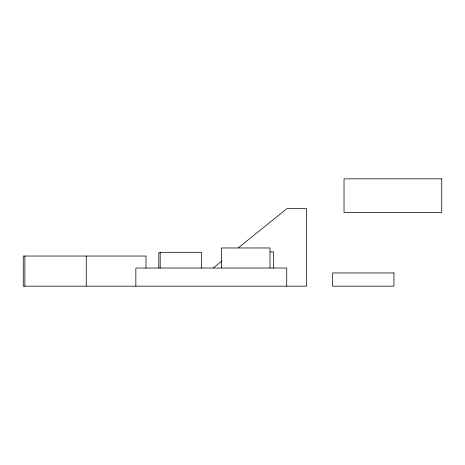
<?xml version="1.0" encoding="UTF-8"?>
<svg xmlns="http://www.w3.org/2000/svg" width="465" height="465" viewBox="0 0 465 465"><rect width="100%" height="100%" fill="white"/><g stroke="black" fill="none" stroke-linecap="round" stroke-linejoin="round"><path stroke-width="0.7" d="M213.371 267.927L221.852 261.092M238.254 247.874L286.899 208.669L306.592 208.669L306.592 286.161L23.25 286.161L23.25 256.041L146.01 256.041L146.01 268.229M270.072 251.972L273.682 251.972L273.682 268.038M160.873 252.762L158.809 252.762L158.809 268.038M286.736 286.161L286.736 268.038L135.85 268.038L135.85 286.161M269.996 268.038L269.996 247.973L221.352 247.973L221.352 268.038M201.432 268.038L201.432 252.303L160.198 252.303L160.198 268.038M86.258 256.041L86.258 286.161M24.883 256.041L24.883 286.161M441.75 178.839L344.03 178.839L344.03 212.493L441.75 212.493L441.75 178.839M393.948 272.955L332.649 272.955L332.649 286.161L393.948 286.161L393.948 272.955"/></g></svg>
